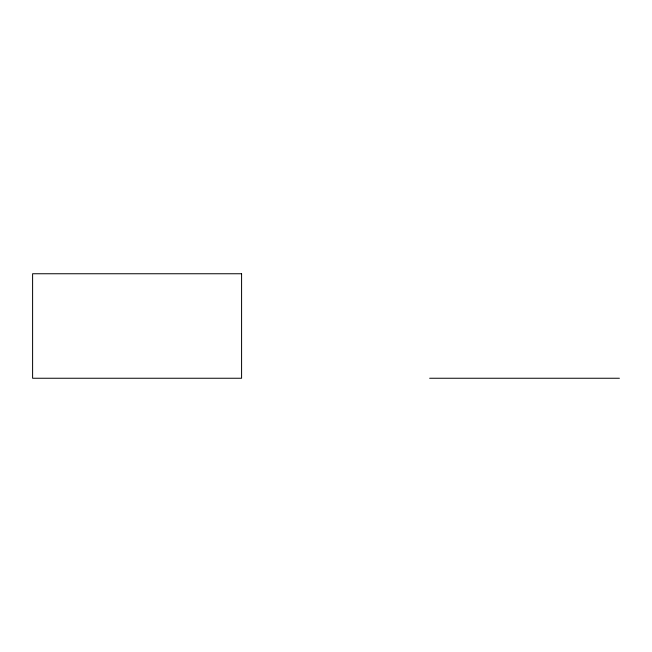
<?xml version="1.0" encoding="UTF-8"?>
<svg xmlns="http://www.w3.org/2000/svg" width="652" height="652" viewBox="0 0 652 652"><rect width="100%" height="100%" fill="white"/><g stroke="black" fill="none" stroke-linecap="round" stroke-linejoin="round"><path stroke-width="0.98" d="M429.668 378.25L619.4 378.25M241.582 273.75L32.6 273.75L32.6 378.25L241.582 378.25L241.582 273.75"/></g></svg>
